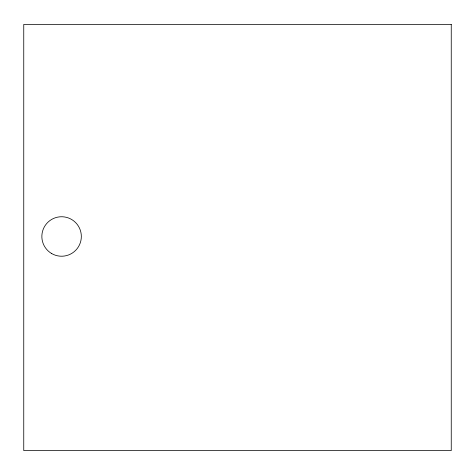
<?xml version="1.0" encoding="UTF-8"?>
<svg xmlns="http://www.w3.org/2000/svg" width="475" height="475" viewBox="0 0 475 475"><rect width="100%" height="100%" fill="white"/><g stroke="black" fill="none" stroke-linecap="round" stroke-linejoin="round"><path stroke-width="0.71" d="M451.25 24.415L23.75 24.415L23.75 450.585L451.25 450.585L451.25 24.415M51.722 253.585A19.748 19.748 0 0 0 81.338 236.485A19.748 19.748 0 0 0 51.722 219.385A19.748 19.748 0 0 0 51.722 253.585"/></g></svg>
